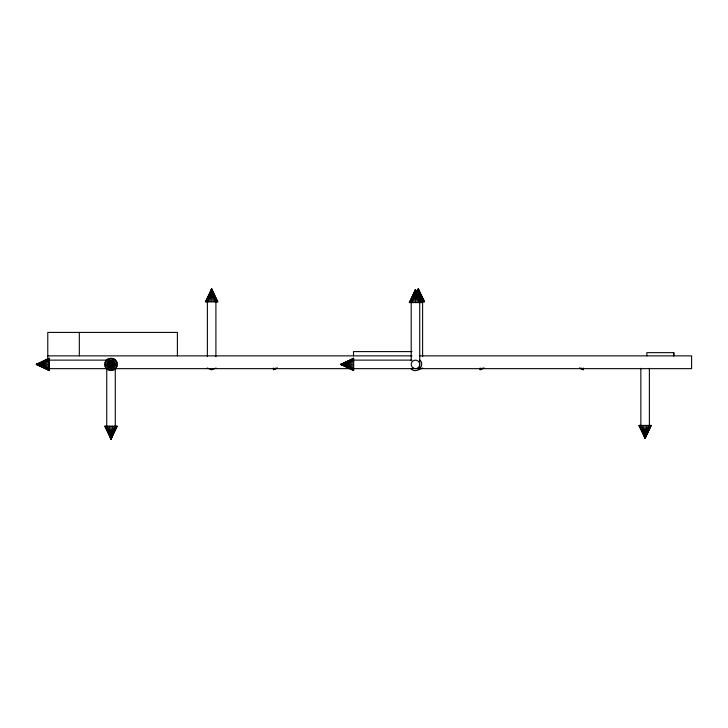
<?xml version="1.0" encoding="UTF-8"?>
<svg xmlns="http://www.w3.org/2000/svg" width="728" height="728" viewBox="0 0 728 728"><rect width="100%" height="100%" fill="white"/><g stroke="black" fill="none" stroke-linecap="round" stroke-linejoin="round"><path stroke-width="1.09" d="M105.005 426.217L111.011 439.002L117.235 426.217L104.796 426.217L111.011 439.002L112.622 426.217M210.037 301.783L211.648 288.998L217.872 301.783L205.423 301.783L211.648 288.998L217.654 301.783M413.85 302.566L415.461 289.78L421.685 302.566L409.236 302.566L415.461 289.78L421.466 302.566M417.535 295.395L418.345 288.998L424.561 301.783L421.357 301.783M639.102 425.434L645.117 438.22L651.332 425.434L638.893 425.434L645.117 438.22L646.728 425.434M104.796 364.391C104.486 356.401 117.536 356.401 117.235 364.391C117.536 372.381 104.486 372.381 104.796 364.391L117.235 364.391M105.624 426.217L111.011 439.002L114.123 426.217M208.536 301.783L211.648 288.998L217.035 301.783M412.348 302.566L415.461 289.78L420.848 302.566M417.044 294.321L418.345 288.998L424.351 301.783M639.73 425.434L645.117 438.22L648.22 425.434M109.4 370.397L112.622 358.376M106.616 426.217L111.011 439.002L115.415 426.217M207.243 301.783L211.648 288.998L216.043 301.783M411.056 302.566L415.461 289.78L419.856 302.566M416.871 293.257L418.345 288.998L423.732 301.783M640.713 425.434L645.117 438.22L649.513 425.434M107.899 426.217L111.011 439.002L116.398 426.217M206.261 301.783L211.648 288.998L214.76 301.783M410.073 302.566L415.461 289.78L418.573 302.566M416.68 292.929L418.345 288.998L422.74 301.783M642.005 425.434L645.117 438.22L650.504 425.434M109.4 426.217L111.011 439.002L117.026 426.217M205.633 301.783L211.648 288.998L213.258 301.783M409.445 302.566L415.461 289.78L417.071 302.566M419.819 300.719L418.345 288.998L416.489 292.929L418.345 288.998L421.448 301.783M643.506 425.434L645.117 438.22L651.123 425.434M107.899 369.779L114.123 359.004M106.616 368.787L115.415 359.987M216.043 368.013L211.648 369.833L207.243 368.013M422.74 368.013L418.345 369.833M105.624 367.504L116.398 361.279M49.195 370.397L36.4 364.391L49.195 358.167L49.195 370.616L36.4 364.391L49.195 358.376M277.404 367.913L273.473 369.833L273.473 368.013M353.635 370.397L340.85 364.391L353.635 358.167L353.635 370.616L340.85 364.391L353.635 358.376M484.102 367.913L480.161 369.833L480.161 368.013M273.473 369.624L276.422 368.231M480.161 369.624L483.119 368.231M49.195 369.779L36.4 364.391L49.195 359.004M273.473 368.996L275.439 368.168M353.635 369.779L340.85 364.391L353.635 359.004M480.161 368.996L482.136 368.168M49.195 368.787L36.4 364.391L49.195 359.987M353.635 368.787L340.85 364.391L353.635 359.987M105.005 366.002L117.026 362.781M49.195 367.504L36.4 364.391L49.195 361.279M353.635 367.504L340.85 364.391L353.635 361.279M49.195 366.002L36.4 364.391L49.195 362.781M353.635 366.002L340.85 364.391L353.635 362.781M412.057 351.597L353.499 351.597L353.499 355.865M47.784 355.865L412.057 355.865M419.747 355.865L691.6 355.865L691.6 368.65L353.772 368.65M49.195 360.123L106.315 360.123M353.635 360.123L411.884 360.123M36.4 364.391L49.195 364.391M340.85 364.391L353.635 364.391M48.922 368.65L106.934 368.65M114.897 368.65L350.359 368.65M105.005 362.781L117.026 366.002M581.326 368.168L583.292 368.996M580.343 368.231L583.292 369.624M579.351 367.913L583.292 369.833L583.292 368.013M105.624 361.279L116.398 367.504M411.056 368.787C416.498 374.656 425.725 365.429 419.856 359.987M106.616 359.987L115.415 368.787M107.899 359.004L114.123 369.779M109.4 358.376L112.622 370.397M673.855 355.865L673.855 352.661L646.846 352.661L646.846 355.865M673.764 352.661L673.764 355.865M649.376 368.304L649.376 425.434M645.117 425.434L645.117 438.22M640.849 368.304L640.849 425.434M422.604 301.783L422.604 356.675M419.719 302.566L419.719 368.65M418.345 288.998L418.345 297.524M415.461 289.78L415.461 302.566M411.193 302.566L411.193 360.815M215.907 301.783L215.907 356.675M211.648 288.998L211.648 301.783M207.38 301.783L207.38 356.675M177.386 355.865L177.386 332.414L47.784 332.414L47.784 359.059M115.279 369.087L115.279 426.217M111.011 358.167L111.011 370.616M111.011 426.217L111.011 439.002M106.752 369.087L106.752 426.217M79.325 332.414L79.325 355.865M413.331 368.086A4.268 4.268 0 0 0 419.719 364.391A4.268 4.268 0 0 0 413.331 360.697A4.268 4.268 0 0 0 413.331 368.086"/></g></svg>
